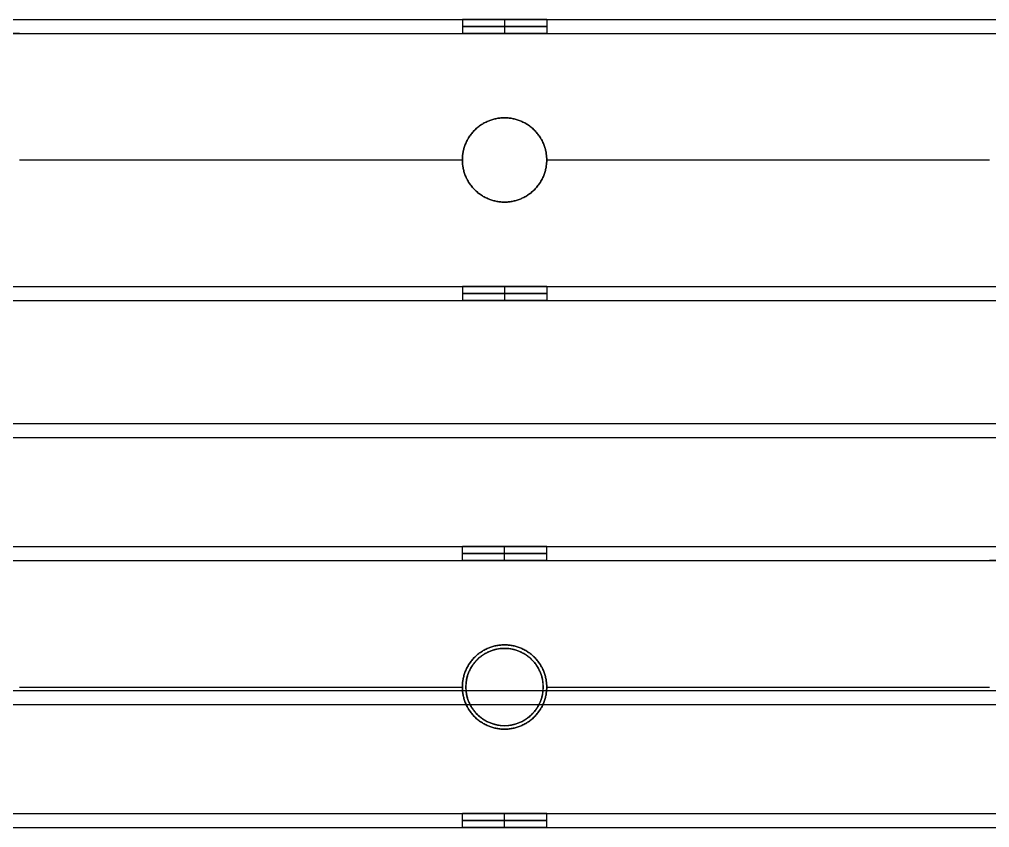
# Model space of a CAD drawing. Header units: millimetres. Extents: x -6529 to 809, y -8611 to 207.
# Drawn here: x -105.5 to 32.5, y -8010.5 to -7895.5 of the extents above; entities that cross this region are included whole.
import ezdxf

# ---------------------------------------------------------------- set-up
doc = ezdxf.new("R2010")
doc.units = ezdxf.units.MM
doc.header["$MEASUREMENT"] = 0
doc.layers.add('platen', color=7, linetype='Continuous', true_color=0x007f00)
doc.layers.add('staal', color=5, linetype='Continuous', true_color=0x0000ff)

# ---------------------------------------------------------------- blocks, each defined once
blk = doc.blocks.new('top plaat')
at = {"layer": 'platen'}
for p, q in [((0, -618), (1316, -618)), ((0, -618, 18), (1316, -618, 18)), ((470.5, -650), (470.5, -650, 18)), ((465, -655.5), (465, -655.5, 18)), ((476, -655.5), (476, -655.5, 18)), ((470.5, -661), (470.5, -661, 18))]:
    blk.add_line(p, q, dxfattribs=at)
blk.add_circle((470.5, -655.5, 9), 5.5, dxfattribs=at)
for points in [[(470.5, -650), (476, -650), (476, -655.5), (476, -661), (470.5, -661), (465, -661), (465, -655.5), (465, -650), (470.5, -650)], [(470.5, -650, 18), (476, -650, 18), (476, -655.5, 18), (476, -661, 18), (470.5, -661, 18), (465, -661, 18), (465, -655.5, 18), (465, -650, 18), (470.5, -650, 18)]]:
    blk.add_rational_spline(points, [1, 0.707106781187, 1, 0.707106781187, 1, 0.707106781187, 1, 0.707106781187, 1], degree=2, knots=[-37.699112, -37.699112, -37.699112, -28.274334, -28.274334, -18.849556, -18.849556, -9.424778, -9.424778, 0, 0, 0], dxfattribs=at)
blk = doc.blocks.new('plaat base')
at = {"layer": 'platen'}
for p, q in [((58, -600), (1258, -600)), ((58, -600, 18), (1258, -600, 18))]:
    blk.add_line(p, q, dxfattribs=at)

msp = doc.modelspace()

# ---------------------------------------------------------------- linework, layer by layer
at = {"layer": 'staal'}
for p, q in [((-42.47, -7895.5, 1972), (-42.47, -7897.5, 1972)), ((-36.47, -7895.5, 1978), (-36.47, -7897.5, 1978)), ((-36.47, -7895.5, 1966), (-36.47, -7897.5, 1966)), ((-30.47, -7895.5, 1972), (-30.47, -7897.5, 1972)), ((-36.47, -7909.5, 1954), (-36.47, -7909.5, 1952)), ((-36.47, -7909.5, 1992), (-36.47, -7909.5, 1990)), ((-42.47, -7915.5, 1954), (-42.47, -7915.5, 1952)), ((-42.47, -7915.5, 1992), (-42.47, -7915.5, 1990)), ((-30.47, -7915.5, 1954), (-30.47, -7915.5, 1952)), ((-30.47, -7915.5, 1992), (-30.47, -7915.5, 1990)), ((-36.47, -7921.5, 1954), (-36.47, -7921.5, 1952)), ((-36.47, -7921.5, 1992), (-36.47, -7921.5, 1990)), ((-42.47, -7933.5, 1972), (-42.47, -7935.5, 1972)), ((-36.47, -7933.5, 1978), (-36.47, -7935.5, 1978)), ((-36.47, -7933.5, 1966), (-36.47, -7935.5, 1966)), ((-30.47, -7933.5, 1972), (-30.47, -7935.5, 1972)), ((-42.47, -7972.5, 20), (-42.47, -7970.5, 20)), ((-36.47, -7972.5, 26), (-36.47, -7970.5, 26)), ((-36.47, -7972.5, 14), (-36.47, -7970.5, 14)), ((-30.47, -7972.5, 20), (-30.47, -7970.5, 20)), ((-36.47, -7984.5, 2), (-36.47, -7984.5)), ((-36.47, -7984.5, 40), (-36.47, -7984.5, 38)), ((-42.47, -7990.5, 2), (-42.47, -7990.5)), ((-42.47, -7990.5, 40), (-42.47, -7990.5, 38)), ((-30.47, -7990.5, 2), (-30.47, -7990.5)), ((-30.47, -7990.5, 40), (-30.47, -7990.5, 38)), ((-36.47, -7996.5, 2), (-36.47, -7996.5)), ((-36.47, -7996.5, 40), (-36.47, -7996.5, 38)), ((-42.47, -8010.5, 20), (-42.47, -8008.5, 20)), ((-36.47, -8010.5, 26), (-36.47, -8008.5, 26)), ((-36.47, -8010.5, 14), (-36.47, -8008.5, 14)), ((-30.47, -8010.5, 20), (-30.47, -8008.5, 20))]:
    msp.add_line(p, q, dxfattribs=at)
for points in [[(-466.97, -7895.5, 1952), (-149.22, -7895.5, 1952), (168.53, -7895.5, 1952)], [(-466.97, -7895.5, 1992), (-149.22, -7895.5, 1992), (168.53, -7895.5, 1992)], [(-105.47, -7895.5, 1972), (-73.97, -7895.5, 1972), (-42.47, -7895.5, 1972)], [(-30.47, -7895.5, 1972), (1.03, -7895.5, 1972), (32.53, -7895.5, 1972)], [(-466.97, -7897.5, 1954), (-149.22, -7897.5, 1954), (168.53, -7897.5, 1954)], [(-466.97, -7897.5, 1990), (-149.22, -7897.5, 1990), (168.53, -7897.5, 1990)], [(-105.47, -7897.5, 1972), (-73.97, -7897.5, 1972), (-42.47, -7897.5, 1972)], [(-30.47, -7897.5, 1972), (1.03, -7897.5, 1972), (32.53, -7897.5, 1972)], [(-105.47, -7915.5, 1952), (-73.97, -7915.5, 1952), (-42.47, -7915.5, 1952)], [(-105.47, -7915.5, 1992), (-73.97, -7915.5, 1992), (-42.47, -7915.5, 1992)], [(-105.47, -7915.5, 1954), (-73.97, -7915.5, 1954), (-42.47, -7915.5, 1954)], [(-105.47, -7915.5, 1990), (-73.97, -7915.5, 1990), (-42.47, -7915.5, 1990)], [(-30.47, -7915.5, 1952), (1.03, -7915.5, 1952), (32.53, -7915.5, 1952)], [(-30.47, -7915.5, 1992), (1.03, -7915.5, 1992), (32.53, -7915.5, 1992)], [(-30.47, -7915.5, 1954), (1.03, -7915.5, 1954), (32.53, -7915.5, 1954)], [(-30.47, -7915.5, 1990), (1.03, -7915.5, 1990), (32.53, -7915.5, 1990)], [(-466.97, -7933.5, 1954), (-149.22, -7933.5, 1954), (168.53, -7933.5, 1954)], [(-466.97, -7933.5, 1990), (-149.22, -7933.5, 1990), (168.53, -7933.5, 1990)], [(-105.47, -7933.5, 1972), (-73.97, -7933.5, 1972), (-42.47, -7933.5, 1972)], [(-30.47, -7933.5, 1972), (1.03, -7933.5, 1972), (32.53, -7933.5, 1972)], [(-466.97, -7935.5, 1952), (-149.22, -7935.5, 1952), (168.53, -7935.5, 1952)], [(-466.97, -7935.5, 1992), (-149.22, -7935.5, 1992), (168.53, -7935.5, 1992)], [(-105.47, -7935.5, 1972), (-73.97, -7935.5, 1972), (-42.47, -7935.5, 1972)], [(-30.47, -7935.5, 1972), (1.03, -7935.5, 1972), (32.53, -7935.5, 1972)], [(-466.97, -7953, 40), (-157.97, -7953, 40), (151.03, -7953, 40)], [(-466.97, -7953), (-157.97, -7953), (151.03, -7953)], [(-466.97, -7955, 2), (-157.97, -7955, 2), (151.03, -7955, 2)], [(-466.97, -7955, 38), (-157.97, -7955, 38), (151.03, -7955, 38)], [(-466.97, -7970.5), (-149.22, -7970.5), (168.53, -7970.5)], [(-466.97, -7970.5, 40), (-149.22, -7970.5, 40), (168.53, -7970.5, 40)], [(-105.47, -7970.5, 20), (-73.97, -7970.5, 20), (-42.47, -7970.5, 20)], [(-30.47, -7970.5, 20), (1.03, -7970.5, 20), (32.53, -7970.5, 20)], [(-466.97, -7972.5, 2), (-149.22, -7972.5, 2), (168.53, -7972.5, 2)], [(-466.97, -7972.5, 38), (-149.22, -7972.5, 38), (168.53, -7972.5, 38)], [(-105.47, -7972.5, 20), (-73.97, -7972.5, 20), (-42.47, -7972.5, 20)], [(-30.47, -7972.5, 20), (1.03, -7972.5, 20), (32.53, -7972.5, 20)], [(-466.97, -7991, 2), (-157.97, -7991, 2), (151.03, -7991, 2)], [(-466.97, -7991, 38), (-157.97, -7991, 38), (151.03, -7991, 38)], [(-105.47, -7990.5), (-73.97, -7990.5), (-42.47, -7990.5)], [(-105.47, -7990.5, 40), (-73.97, -7990.5, 40), (-42.47, -7990.5, 40)], [(-105.47, -7990.5, 2), (-73.97, -7990.5, 2), (-42.47, -7990.5, 2)], [(-105.47, -7990.5, 38), (-73.97, -7990.5, 38), (-42.47, -7990.5, 38)], [(-30.47, -7990.5), (1.03, -7990.5), (32.53, -7990.5)], [(-30.47, -7990.5, 40), (1.03, -7990.5, 40), (32.53, -7990.5, 40)], [(-30.47, -7990.5, 2), (1.03, -7990.5, 2), (32.53, -7990.5, 2)], [(-30.47, -7990.5, 38), (1.03, -7990.5, 38), (32.53, -7990.5, 38)], [(-466.97, -7993, 40), (-157.97, -7993, 40), (151.03, -7993, 40)], [(-466.97, -7993), (-157.97, -7993), (151.03, -7993)], [(-466.97, -8008.5, 2), (-149.22, -8008.5, 2), (168.53, -8008.5, 2)], [(-466.97, -8008.5, 38), (-149.22, -8008.5, 38), (168.53, -8008.5, 38)], [(-105.47, -8008.5, 20), (-73.97, -8008.5, 20), (-42.47, -8008.5, 20)], [(-30.47, -8008.5, 20), (1.03, -8008.5, 20), (32.53, -8008.5, 20)], [(-466.97, -8010.5), (-149.22, -8010.5), (168.53, -8010.5)], [(-466.97, -8010.5, 40), (-149.22, -8010.5, 40), (168.53, -8010.5, 40)], [(-105.47, -8010.5, 20), (-73.97, -8010.5, 20), (-42.47, -8010.5, 20)], [(-30.47, -8010.5, 20), (1.03, -8010.5, 20), (32.53, -8010.5, 20)]]:
    msp.add_open_spline(points, degree=2, dxfattribs=at)
for points, weights, knots in [([(-36.47, -7895.5, 1978), (-30.47, -7895.5, 1978), (-30.47, -7895.5, 1972), (-30.47, -7895.5, 1966), (-36.47, -7895.5, 1966), (-42.47, -7895.5, 1966), (-42.47, -7895.5, 1972), (-42.47, -7895.5, 1978), (-36.47, -7895.5, 1978)], [1, 0.707106781187, 1, 0.707106781187, 1, 0.707106781187, 1, 0.707106781187, 1], [0, 0, 0, 7.853982, 7.853982, 15.707963, 15.707963, 23.561945, 23.561945, 31.415927, 31.415927, 31.415927]), ([(-111.47, -7897.5, 1978), (-117.47, -7897.5, 1978), (-117.47, -7897.5, 1972), (-117.47, -7897.5, 1966), (-111.47, -7897.5, 1966), (-105.47, -7897.5, 1966), (-105.47, -7897.5, 1972), (-105.47, -7897.5, 1978), (-111.47, -7897.5, 1978)], [1, 0.707106781187, 1, 0.707106781187, 1, 0.707106781187, 1, 0.707106851018, 0.999999860338], [-31.415927, -31.415927, -31.415927, -23.561944, -23.561944, -15.707962, -15.707962, -7.85398, -7.85398, 0, 0, 0]), ([(-36.47, -7896.5, 1978), (-30.47, -7896.5, 1978), (-30.47, -7896.5, 1972), (-30.47, -7896.5, 1966), (-36.47, -7896.5, 1966), (-42.47, -7896.5, 1966), (-42.47, -7896.5, 1972), (-42.47, -7896.5, 1978), (-36.47, -7896.5, 1978)], [1, 0.707106781187, 1, 0.707106781187, 1, 0.707106781187, 1, 0.707106781187, 1], [0, 0, 0, 7.853982, 7.853982, 15.707963, 15.707963, 23.561945, 23.561945, 31.415927, 31.415927, 31.415927]), ([(-36.47, -7897.5, 1978), (-42.47, -7897.5, 1978), (-42.47, -7897.5, 1972), (-42.47, -7897.5, 1966), (-36.47, -7897.5, 1966), (-30.47, -7897.5, 1966), (-30.47, -7897.5, 1972), (-30.47, -7897.5, 1978), (-36.47, -7897.5, 1978)], [1, 0.707106781187, 1, 0.707106781187, 1, 0.707106781187, 1, 0.707106851018, 0.999999860338], [-31.415927, -31.415927, -31.415927, -23.561944, -23.561944, -15.707962, -15.707962, -7.85398, -7.85398, 0, 0, 0]), ([(-36.47, -7921.5, 1952), (-42.47, -7921.5, 1952), (-42.47, -7915.5, 1952), (-42.47, -7909.5, 1952), (-36.47, -7909.5, 1952), (-30.47, -7909.5, 1952), (-30.47, -7915.5, 1952), (-30.47, -7921.5, 1952), (-36.47, -7921.5, 1952)], [1, 0.707106781187, 1, 0.707106781187, 1, 0.707106781187, 1, 0.707106781187, 1], [-31.415927, -31.415927, -31.415927, -23.561945, -23.561945, -15.707963, -15.707963, -7.853982, -7.853982, 0, 0, 0]), ([(-36.47, -7921.5, 1992), (-30.47, -7921.5, 1992), (-30.47, -7915.5, 1992), (-30.47, -7909.5, 1992), (-36.47, -7909.5, 1992), (-42.47, -7909.5, 1992), (-42.47, -7915.5, 1992), (-42.47, -7921.5, 1992), (-36.47, -7921.5, 1992)], [1, 0.707106781187, 1, 0.707106781187, 1, 0.707106781187, 1, 0.707106781187, 1], [0, 0, 0, 7.853982, 7.853982, 15.707963, 15.707963, 23.561945, 23.561945, 31.415927, 31.415927, 31.415927]), ([(-36.47, -7921.5, 1954), (-30.47, -7921.5, 1954), (-30.47, -7915.5, 1954), (-30.47, -7909.5, 1954), (-36.47, -7909.5, 1954), (-42.47, -7909.5, 1954), (-42.47, -7915.5, 1954), (-42.47, -7921.5, 1954), (-36.47, -7921.5, 1954)], [1, 0.707106781187, 1, 0.707106781187, 1, 0.707106781187, 1, 0.707106781187, 1], [0, 0, 0, 7.853982, 7.853982, 15.707963, 15.707963, 23.561945, 23.561945, 31.415927, 31.415927, 31.415927]), ([(-36.47, -7921.5, 1990), (-42.47, -7921.5, 1990), (-42.47, -7915.5, 1990), (-42.47, -7909.5, 1990), (-36.47, -7909.5, 1990), (-30.47, -7909.5, 1990), (-30.47, -7915.5, 1990), (-30.47, -7921.5, 1990), (-36.47, -7921.5, 1990)], [1, 0.707106781187, 1, 0.707106781187, 1, 0.707106781187, 1, 0.707106781187, 1], [-31.415927, -31.415927, -31.415927, -23.561945, -23.561945, -15.707963, -15.707963, -7.853982, -7.853982, 0, 0, 0]), ([(-36.47, -7921.5, 1953), (-30.47, -7921.5, 1953), (-30.47, -7915.5, 1953), (-30.47, -7909.5, 1953), (-36.47, -7909.5, 1953), (-42.47, -7909.5, 1953), (-42.47, -7915.5, 1953), (-42.47, -7921.5, 1953), (-36.47, -7921.5, 1953)], [1, 0.707106781187, 1, 0.707106781187, 1, 0.707106781187, 1, 0.707106781187, 1], [0, 0, 0, 7.853982, 7.853982, 15.707963, 15.707963, 23.561945, 23.561945, 31.415927, 31.415927, 31.415927]), ([(-36.47, -7921.5, 1991), (-30.47, -7921.5, 1991), (-30.47, -7915.5, 1991), (-30.47, -7909.5, 1991), (-36.47, -7909.5, 1991), (-42.47, -7909.5, 1991), (-42.47, -7915.5, 1991), (-42.47, -7921.5, 1991), (-36.47, -7921.5, 1991)], [1, 0.707106781187, 1, 0.707106781187, 1, 0.707106781187, 1, 0.707106781187, 1], [0, 0, 0, 7.853982, 7.853982, 15.707963, 15.707963, 23.561945, 23.561945, 31.415927, 31.415927, 31.415927]), ([(-36.47, -7933.5, 1978), (-30.47, -7933.5, 1978), (-30.47, -7933.5, 1972), (-30.47, -7933.5, 1966), (-36.47, -7933.5, 1966), (-42.47, -7933.5, 1966), (-42.47, -7933.5, 1972), (-42.47, -7933.5, 1978), (-36.47, -7933.5, 1978)], [0.999999860338, 0.707106851018, 1, 0.707106781187, 1, 0.707106781187, 1, 0.707106851018, 0.999999860338], [0, 0, 0, 7.853981, 7.853981, 15.707963, 15.707963, 23.561946, 23.561946, 31.415927, 31.415927, 31.415927]), ([(-36.47, -7934.5, 1978), (-30.47, -7934.5, 1978), (-30.47, -7934.5, 1972), (-30.47, -7934.5, 1966), (-36.47, -7934.5, 1966), (-42.47, -7934.5, 1966), (-42.47, -7934.5, 1972), (-42.47, -7934.5, 1978), (-36.47, -7934.5, 1978)], [1, 0.707106781187, 1, 0.707106781187, 1, 0.707106781187, 1, 0.707106781187, 1], [0, 0, 0, 7.853982, 7.853982, 15.707963, 15.707963, 23.561945, 23.561945, 31.415927, 31.415927, 31.415927]), ([(-36.47, -7935.5, 1978), (-42.47, -7935.5, 1978), (-42.47, -7935.5, 1972), (-42.47, -7935.5, 1966), (-36.47, -7935.5, 1966), (-30.47, -7935.5, 1966), (-30.47, -7935.5, 1972), (-30.47, -7935.5, 1978), (-36.47, -7935.5, 1978)], [1, 0.707106781187, 1, 0.707106781187, 1, 0.707106781187, 1, 0.707106781187, 1], [-31.415927, -31.415927, -31.415927, -23.561945, -23.561945, -15.707963, -15.707963, -7.853982, -7.853982, 0, 0, 0]), ([(-36.47, -7970.5, 26), (-42.47, -7970.5, 26), (-42.47, -7970.5, 20), (-42.47, -7970.5, 14), (-36.47, -7970.5, 14), (-30.47, -7970.5, 14), (-30.47, -7970.5, 20), (-30.47, -7970.5, 26), (-36.47, -7970.5, 26)], [1, 0.707106781187, 1, 0.707106781187, 1, 0.707106781187, 1, 0.707106781187, 1], [-31.415927, -31.415927, -31.415927, -23.561945, -23.561945, -15.707963, -15.707963, -7.853982, -7.853982, 0, 0, 0]), ([(-36.47, -7971.5, 26), (-30.47, -7971.5, 26), (-30.47, -7971.5, 20), (-30.47, -7971.5, 14), (-36.47, -7971.5, 14), (-42.47, -7971.5, 14), (-42.47, -7971.5, 20), (-42.47, -7971.5, 26), (-36.47, -7971.5, 26)], [1, 0.707106781187, 1, 0.707106781187, 1, 0.707106781187, 1, 0.707106781187, 1], [0, 0, 0, 7.853982, 7.853982, 15.707963, 15.707963, 23.561945, 23.561945, 31.415927, 31.415927, 31.415927]), ([(-36.47, -7972.5, 26), (-30.47, -7972.5, 26), (-30.47, -7972.5, 20), (-30.47, -7972.5, 14), (-36.47, -7972.5, 14), (-42.47, -7972.5, 14), (-42.47, -7972.5, 20), (-42.47, -7972.5, 26), (-36.47, -7972.5, 26)], [0.999999860338, 0.707106851018, 1, 0.707106781187, 1, 0.707106781187, 1, 0.707106851018, 0.999999860338], [0, 0, 0, 7.853981, 7.853981, 15.707963, 15.707963, 23.561946, 23.561946, 31.415927, 31.415927, 31.415927]), ([(38.53, -7972.5, 26), (44.53, -7972.5, 26), (44.53, -7972.5, 20), (44.53, -7972.5, 14), (38.53, -7972.5, 14), (32.53, -7972.5, 14), (32.53, -7972.5, 20), (32.53, -7972.5, 26), (38.53, -7972.5, 26)], [0.999999860338, 0.707106851018, 1, 0.707106781187, 1, 0.707106781187, 1, 0.707106851018, 0.999999860338], [0, 0, 0, 7.853981, 7.853981, 15.707963, 15.707963, 23.561946, 23.561946, 31.415927, 31.415927, 31.415927]), ([(-36.47, -7984.5), (-42.47, -7984.5), (-42.47, -7990.5), (-42.47, -7996.5), (-36.47, -7996.5), (-30.47, -7996.5), (-30.47, -7990.5), (-30.47, -7984.5), (-36.47, -7984.5)], [1, 0.707106781187, 1, 0.707106781187, 1, 0.707106781187, 1, 0.707106781187, 1], [-31.415927, -31.415927, -31.415927, -23.561945, -23.561945, -15.707963, -15.707963, -7.853982, -7.853982, 0, 0, 0]), ([(-36.47, -7984.5, 40), (-30.47, -7984.5, 40), (-30.47, -7990.5, 40), (-30.47, -7996.5, 40), (-36.47, -7996.5, 40), (-42.47, -7996.5, 40), (-42.47, -7990.5, 40), (-42.47, -7984.5, 40), (-36.47, -7984.5, 40)], [1, 0.707106781187, 1, 0.707106781187, 1, 0.707106781187, 1, 0.707106781187, 1], [0, 0, 0, 7.853982, 7.853982, 15.707963, 15.707963, 23.561945, 23.561945, 31.415927, 31.415927, 31.415927]), ([(-36.47, -7984.5, 2), (-30.47, -7984.5, 2), (-30.47, -7990.5, 2), (-30.47, -7996.5, 2), (-36.47, -7996.5, 2), (-42.47, -7996.5, 2), (-42.47, -7990.5, 2), (-42.47, -7984.5, 2), (-36.47, -7984.5, 2)], [1, 0.707106781187, 1, 0.707106781187, 1, 0.707106781187, 1, 0.707106781187, 1], [0, 0, 0, 7.853982, 7.853982, 15.707963, 15.707963, 23.561945, 23.561945, 31.415927, 31.415927, 31.415927]), ([(-36.47, -7984.5, 38), (-42.47, -7984.5, 38), (-42.47, -7990.5, 38), (-42.47, -7996.5, 38), (-36.47, -7996.5, 38), (-30.47, -7996.5, 38), (-30.47, -7990.5, 38), (-30.47, -7984.5, 38), (-36.47, -7984.5, 38)], [1, 0.707106781187, 1, 0.707106781187, 1, 0.707106781187, 1, 0.707106781187, 1], [-31.415927, -31.415927, -31.415927, -23.561945, -23.561945, -15.707963, -15.707963, -7.853982, -7.853982, 0, 0, 0]), ([(-36.47, -7984.5, 1), (-30.47, -7984.5, 1), (-30.47, -7990.5, 1), (-30.47, -7996.5, 1), (-36.47, -7996.5, 1), (-42.47, -7996.5, 1), (-42.47, -7990.5, 1), (-42.47, -7984.5, 1), (-36.47, -7984.5, 1)], [1, 0.707106781187, 1, 0.707106781187, 1, 0.707106781187, 1, 0.707106781187, 1], [0, 0, 0, 7.853982, 7.853982, 15.707963, 15.707963, 23.561945, 23.561945, 31.415927, 31.415927, 31.415927]), ([(-36.47, -7984.5, 39), (-30.47, -7984.5, 39), (-30.47, -7990.5, 39), (-30.47, -7996.5, 39), (-36.47, -7996.5, 39), (-42.47, -7996.5, 39), (-42.47, -7990.5, 39), (-42.47, -7984.5, 39), (-36.47, -7984.5, 39)], [1, 0.707106781187, 1, 0.707106781187, 1, 0.707106781187, 1, 0.707106781187, 1], [0, 0, 0, 7.853982, 7.853982, 15.707963, 15.707963, 23.561945, 23.561945, 31.415927, 31.415927, 31.415927]), ([(-36.47, -8008.5, 26), (-42.47, -8008.5, 26), (-42.47, -8008.5, 20), (-42.47, -8008.5, 14), (-36.47, -8008.5, 14), (-30.47, -8008.5, 14), (-30.47, -8008.5, 20), (-30.47, -8008.5, 26), (-36.47, -8008.5, 26)], [1, 0.707106781187, 1, 0.707106781187, 1, 0.707106781187, 1, 0.707106851018, 0.999999860338], [-31.415927, -31.415927, -31.415927, -23.561944, -23.561944, -15.707962, -15.707962, -7.85398, -7.85398, 0, 0, 0]), ([(-36.47, -8009.5, 26), (-30.47, -8009.5, 26), (-30.47, -8009.5, 20), (-30.47, -8009.5, 14), (-36.47, -8009.5, 14), (-42.47, -8009.5, 14), (-42.47, -8009.5, 20), (-42.47, -8009.5, 26), (-36.47, -8009.5, 26)], [1, 0.707106781187, 1, 0.707106781187, 1, 0.707106781187, 1, 0.707106781187, 1], [0, 0, 0, 7.853982, 7.853982, 15.707963, 15.707963, 23.561945, 23.561945, 31.415927, 31.415927, 31.415927]), ([(-36.47, -8010.5, 26), (-30.47, -8010.5, 26), (-30.47, -8010.5, 20), (-30.47, -8010.5, 14), (-36.47, -8010.5, 14), (-42.47, -8010.5, 14), (-42.47, -8010.5, 20), (-42.47, -8010.5, 26), (-36.47, -8010.5, 26)], [1, 0.707106781187, 1, 0.707106781187, 1, 0.707106781187, 1, 0.707106781187, 1], [0, 0, 0, 7.853982, 7.853982, 15.707963, 15.707963, 23.561945, 23.561945, 31.415927, 31.415927, 31.415927])]:
    msp.add_rational_spline(points, weights, degree=2, knots=knots, dxfattribs=at)

# ---------------------------------------------------------------- block references
at = {"layer": 'platen'}
for name, p in [('top plaat', (-506.97, -7335, 1992)), ('plaat base', (-506.97, -7353, 40))]:
    msp.add_blockref(name, p, dxfattribs=at)

doc.saveas('drawing.dxf')
